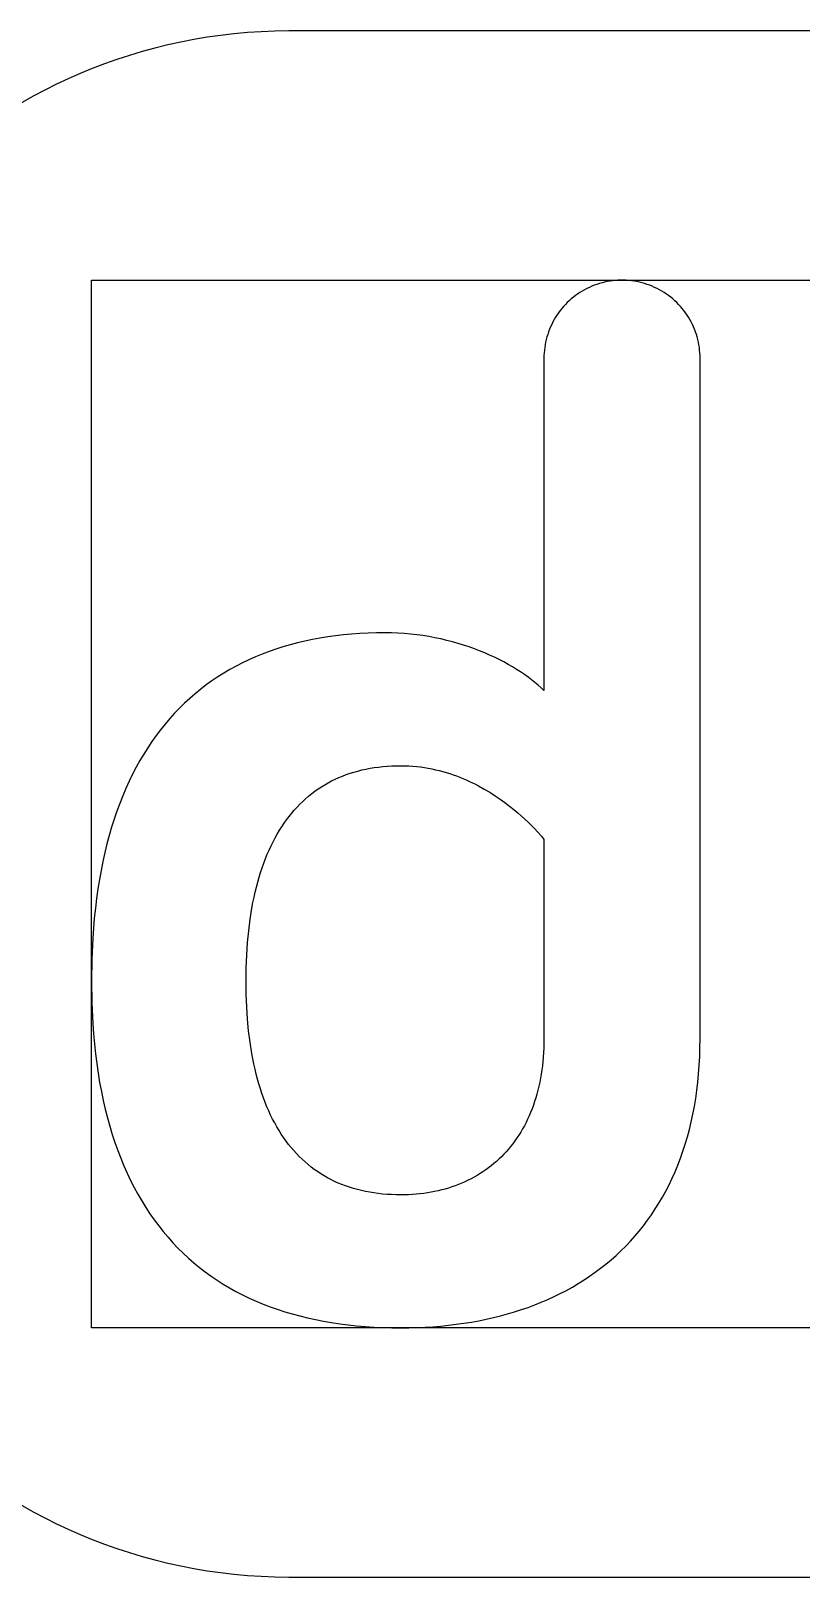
# Model space of a CAD drawing. Extents: x -770 to 754, y -86 to 233.
# Drawn here: x -555.66 to -551.33, y 0.45 to 9.13 of the extents above; entities that cross this region are included whole.
import ezdxf

# ---------------------------------------------------------------- set-up
doc = ezdxf.new("R2010")
doc.units = 0
doc.layers.add('2D_ACR_PLOT$ENGRAVING', color=1, linetype='CONTINUOUS')
doc.layers.add('2D_ACR_PLOT$NOPRINT', color=200, linetype='CONTINUOUS')

msp = doc.modelspace()

# ---------------------------------------------------------------- linework, layer by layer
at = {"layer": '2D_ACR_PLOT$ENGRAVING'}
for p, q in [((-525.337, 9.1302), (-554.2092, 9.1302)), ((-552.3766, 7.7287), (-552.3916, 7.7272)), ((-552.3615, 7.7298), (-552.3766, 7.7287)), ((-552.3464, 7.7303), (-552.3615, 7.7298)), ((-552.3313, 7.7303), (-552.3464, 7.7303)), ((-552.3161, 7.7298), (-552.3313, 7.7303)), ((-552.3011, 7.7287), (-552.3161, 7.7298)), ((-552.286, 7.7272), (-552.3011, 7.7287)), ((-552.6, 7.644), (-552.612, 7.6348)), ((-552.5877, 7.6528), (-552.6, 7.644)), ((-552.5752, 7.6612), (-552.5877, 7.6528)), ((-552.5623, 7.6691), (-552.5752, 7.6612)), ((-552.5491, 7.6766), (-552.5623, 7.6691)), ((-552.5357, 7.6836), (-552.5491, 7.6766)), ((-552.5221, 7.6902), (-552.5357, 7.6836)), ((-552.5083, 7.6963), (-552.5221, 7.6902)), ((-552.4942, 7.7019), (-552.5083, 7.6963)), ((-552.48, 7.707), (-552.4942, 7.7019)), ((-552.4656, 7.7116), (-552.48, 7.707)), ((-552.451, 7.7157), (-552.4656, 7.7116)), ((-552.4363, 7.7194), (-552.451, 7.7157)), ((-552.4215, 7.7225), (-552.4363, 7.7194)), ((-552.4066, 7.7251), (-552.4215, 7.7225)), ((-552.3916, 7.7272), (-552.4066, 7.7251)), ((-552.271, 7.7251), (-552.286, 7.7272)), ((-552.2561, 7.7225), (-552.271, 7.7251)), ((-552.2413, 7.7194), (-552.2561, 7.7225)), ((-552.2266, 7.7157), (-552.2413, 7.7194)), ((-552.2121, 7.7116), (-552.2266, 7.7157)), ((-552.1977, 7.707), (-552.2121, 7.7116)), ((-552.1834, 7.7019), (-552.1977, 7.707)), ((-552.1694, 7.6963), (-552.1834, 7.7019)), ((-552.1556, 7.6902), (-552.1694, 7.6963)), ((-552.1419, 7.6836), (-552.1556, 7.6902)), ((-552.1285, 7.6766), (-552.1419, 7.6836)), ((-552.1154, 7.6691), (-552.1285, 7.6766)), ((-552.1025, 7.6612), (-552.1154, 7.6691)), ((-552.0899, 7.6528), (-552.1025, 7.6612)), ((-552.0776, 7.644), (-552.0899, 7.6528)), ((-552.0656, 7.6348), (-552.0776, 7.644)), ((-552.6861, 7.5594), (-552.6951, 7.5473)), ((-552.6767, 7.5712), (-552.6861, 7.5594)), ((-552.6668, 7.5827), (-552.6767, 7.5712)), ((-552.6566, 7.5939), (-552.6668, 7.5827)), ((-552.646, 7.6047), (-552.6566, 7.5939)), ((-552.635, 7.6151), (-552.646, 7.6047)), ((-552.6237, 7.6251), (-552.635, 7.6151)), ((-552.612, 7.6348), (-552.6237, 7.6251)), ((-552.054, 7.6251), (-552.0656, 7.6348)), ((-552.0426, 7.6151), (-552.054, 7.6251)), ((-552.0317, 7.6047), (-552.0426, 7.6151)), ((-552.0211, 7.5939), (-552.0317, 7.6047)), ((-552.0108, 7.5827), (-552.0211, 7.5939)), ((-552.001, 7.5712), (-552.0108, 7.5827)), ((-551.9916, 7.5594), (-552.001, 7.5712)), ((-551.9826, 7.5473), (-551.9916, 7.5594)), ((-552.7399, 7.4686), (-552.7458, 7.4546)), ((-552.7336, 7.4823), (-552.7399, 7.4686)), ((-552.7268, 7.4958), (-552.7336, 7.4823)), ((-552.7196, 7.5091), (-552.7268, 7.4958)), ((-552.7119, 7.5221), (-552.7196, 7.5091)), ((-552.7037, 7.5348), (-552.7119, 7.5221)), ((-552.6951, 7.5473), (-552.7037, 7.5348)), ((-551.974, 7.5348), (-551.9826, 7.5473)), ((-551.9658, 7.5221), (-551.974, 7.5348)), ((-551.9581, 7.5091), (-551.9658, 7.5221)), ((-551.9508, 7.4958), (-551.9581, 7.5091)), ((-551.944, 7.4823), (-551.9508, 7.4958)), ((-551.9377, 7.4686), (-551.944, 7.4823)), ((-551.9319, 7.4546), (-551.9377, 7.4686)), ((-552.7676, 7.3823), (-552.7705, 7.3674)), ((-552.7643, 7.397), (-552.7676, 7.3823)), ((-552.7604, 7.4117), (-552.7643, 7.397)), ((-552.756, 7.4261), (-552.7604, 7.4117)), ((-552.7512, 7.4405), (-552.756, 7.4261)), ((-552.7458, 7.4546), (-552.7512, 7.4405)), ((-551.9265, 7.4405), (-551.9319, 7.4546)), ((-551.9216, 7.4261), (-551.9265, 7.4405)), ((-551.9173, 7.4117), (-551.9216, 7.4261)), ((-551.9134, 7.397), (-551.9173, 7.4117)), ((-551.91, 7.3823), (-551.9134, 7.397)), ((-551.9072, 7.3674), (-551.91, 7.3823)), ((-552.7768, 7.3073), (-552.777, 7.2922)), ((-552.776, 7.3224), (-552.7768, 7.3073)), ((-552.7747, 7.3375), (-552.776, 7.3224)), ((-552.7728, 7.3525), (-552.7747, 7.3375)), ((-552.7705, 7.3674), (-552.7728, 7.3525)), ((-551.9048, 7.3525), (-551.9072, 7.3674)), ((-551.903, 7.3375), (-551.9048, 7.3525)), ((-551.9017, 7.3224), (-551.903, 7.3375)), ((-551.9009, 7.3073), (-551.9017, 7.3224)), ((-551.9006, 7.2922), (-551.9009, 7.3073)), ((-552.777, 7.2922), (-552.777, 5.4258)), ((-551.9006, 3.4701), (-551.9006, 7.2922)), ((-553.9466, 5.7337), (-553.9906, 5.7277)), ((-553.9019, 5.7388), (-553.9466, 5.7337)), ((-553.8567, 5.743), (-553.9019, 5.7388)), ((-553.8108, 5.7463), (-553.8567, 5.743)), ((-553.7644, 5.7486), (-553.8108, 5.7463)), ((-553.7173, 5.75), (-553.7644, 5.7486)), ((-553.6697, 5.7504), (-553.7173, 5.75)), ((-553.6333, 5.75), (-553.6697, 5.7504)), ((-553.5973, 5.7486), (-553.6333, 5.75)), ((-553.5615, 5.7463), (-553.5973, 5.7486)), ((-553.5262, 5.7432), (-553.5615, 5.7463)), ((-553.4912, 5.7392), (-553.5262, 5.7432)), ((-553.4566, 5.7344), (-553.4912, 5.7392)), ((-553.4224, 5.7288), (-553.4566, 5.7344)), ((-554.3201, 5.6454), (-554.3584, 5.6309)), ((-554.2812, 5.659), (-554.3201, 5.6454)), ((-554.2416, 5.6716), (-554.2812, 5.659)), ((-554.2013, 5.6833), (-554.2416, 5.6716)), ((-554.1605, 5.6941), (-554.2013, 5.6833)), ((-554.1189, 5.7039), (-554.1605, 5.6941)), ((-554.0768, 5.7127), (-554.1189, 5.7039)), ((-554.034, 5.7207), (-554.0768, 5.7127)), ((-553.9906, 5.7277), (-554.034, 5.7207)), ((-553.3887, 5.7226), (-553.4224, 5.7288)), ((-553.3555, 5.7155), (-553.3887, 5.7226)), ((-553.3228, 5.7079), (-553.3555, 5.7155)), ((-553.2905, 5.6995), (-553.3228, 5.7079)), ((-553.2589, 5.6905), (-553.2905, 5.6995)), ((-553.2278, 5.681), (-553.2589, 5.6905)), ((-553.1973, 5.6708), (-553.2278, 5.681)), ((-553.1674, 5.6602), (-553.1973, 5.6708)), ((-553.1382, 5.649), (-553.1674, 5.6602)), ((-553.1096, 5.6374), (-553.1382, 5.649)), ((-554.5048, 5.5633), (-554.5397, 5.544)), ((-554.4692, 5.5816), (-554.5048, 5.5633)), ((-554.4329, 5.599), (-554.4692, 5.5816)), ((-554.396, 5.6154), (-554.4329, 5.599)), ((-554.3584, 5.6309), (-554.396, 5.6154)), ((-553.0817, 5.6253), (-553.1096, 5.6374)), ((-553.0545, 5.6128), (-553.0817, 5.6253)), ((-553.0281, 5.5999), (-553.0545, 5.6128)), ((-553.0024, 5.5866), (-553.0281, 5.5999)), ((-552.9775, 5.573), (-553.0024, 5.5866)), ((-552.9534, 5.5592), (-552.9775, 5.573)), ((-552.9302, 5.545), (-552.9534, 5.5592)), ((-554.6402, 5.4804), (-554.6723, 5.4573)), ((-554.6074, 5.5026), (-554.6402, 5.4804)), ((-554.5739, 5.5238), (-554.6074, 5.5026)), ((-554.5397, 5.544), (-554.5739, 5.5238)), ((-552.9078, 5.5307), (-552.9302, 5.545)), ((-552.8863, 5.5161), (-552.9078, 5.5307)), ((-552.8657, 5.5013), (-552.8863, 5.5161)), ((-552.846, 5.4864), (-552.8657, 5.5013)), ((-552.8273, 5.4714), (-552.846, 5.4864)), ((-552.8095, 5.4562), (-552.8273, 5.4714)), ((-554.7343, 5.4082), (-554.7642, 5.3822)), ((-554.7036, 5.4333), (-554.7343, 5.4082)), ((-554.6723, 5.4573), (-554.7036, 5.4333)), ((-552.7928, 5.4411), (-552.8095, 5.4562)), ((-552.777, 5.4258), (-552.7928, 5.4411)), ((-554.8497, 5.2985), (-554.8767, 5.2686)), ((-554.8219, 5.3274), (-554.8497, 5.2985)), ((-554.7935, 5.3553), (-554.8219, 5.3274)), ((-554.7642, 5.3822), (-554.7935, 5.3553)), ((-554.9029, 5.2378), (-554.9284, 5.206)), ((-554.8767, 5.2686), (-554.9029, 5.2378)), ((-554.9771, 5.1395), (-555.0003, 5.1048)), ((-554.9532, 5.1733), (-554.9771, 5.1395)), ((-554.9284, 5.206), (-554.9532, 5.1733)), ((-555.0228, 5.0691), (-555.0444, 5.0325)), ((-555.0003, 5.1048), (-555.0228, 5.0691)), ((-555.0854, 4.9562), (-555.1046, 4.9166)), ((-555.0653, 4.9948), (-555.0854, 4.9562)), ((-555.0444, 5.0325), (-555.0653, 4.9948)), ((-553.9079, 4.9457), (-553.8869, 4.9537)), ((-553.8869, 4.9537), (-553.8655, 4.9611)), ((-553.8655, 4.9611), (-553.8437, 4.9679)), ((-553.8437, 4.9679), (-553.8215, 4.9741)), ((-553.8215, 4.9741), (-553.799, 4.9798)), ((-553.799, 4.9798), (-553.7762, 4.9848)), ((-553.7762, 4.9848), (-553.753, 4.9893)), ((-553.753, 4.9893), (-553.7294, 4.9931)), ((-553.7294, 4.9931), (-553.7054, 4.9964)), ((-553.7054, 4.9964), (-553.6811, 4.999)), ((-553.6811, 4.999), (-553.6565, 5.0011)), ((-553.6565, 5.0011), (-553.6315, 5.0026)), ((-553.6315, 5.0026), (-553.6061, 5.0035)), ((-553.6061, 5.0035), (-553.5805, 5.0038)), ((-553.5805, 5.0038), (-553.5578, 5.0035)), ((-553.5578, 5.0035), (-553.5353, 5.0026)), ((-553.5353, 5.0026), (-553.5131, 5.0012)), ((-553.5131, 5.0012), (-553.4912, 4.9992)), ((-553.4912, 4.9992), (-553.4695, 4.9966)), ((-553.4695, 4.9966), (-553.4481, 4.9936)), ((-553.4481, 4.9936), (-553.427, 4.99)), ((-553.427, 4.99), (-553.4061, 4.986)), ((-553.4061, 4.986), (-553.3856, 4.9815)), ((-553.3856, 4.9815), (-553.3653, 4.9766)), ((-553.3653, 4.9766), (-553.3452, 4.9713)), ((-553.3452, 4.9713), (-553.3255, 4.9656)), ((-553.3255, 4.9656), (-553.3061, 4.9595)), ((-553.3061, 4.9595), (-553.2869, 4.9531)), ((-553.2869, 4.9531), (-553.2681, 4.9463)), ((-555.1231, 4.876), (-555.1408, 4.8345)), ((-555.1046, 4.9166), (-555.1231, 4.876)), ((-554.0627, 4.8603), (-554.0447, 4.8731)), ((-554.0447, 4.8731), (-554.0263, 4.8852)), ((-554.0263, 4.8852), (-554.0075, 4.8968)), ((-554.0075, 4.8968), (-553.9884, 4.9077)), ((-553.9884, 4.9077), (-553.9688, 4.9181)), ((-553.9688, 4.9181), (-553.9489, 4.9279)), ((-553.9489, 4.9279), (-553.9286, 4.9371)), ((-553.9286, 4.9371), (-553.9079, 4.9457)), ((-553.2681, 4.9463), (-553.2495, 4.9391)), ((-553.2495, 4.9391), (-553.2313, 4.9317)), ((-553.2313, 4.9317), (-553.2133, 4.924)), ((-553.2133, 4.924), (-553.1957, 4.916)), ((-553.1957, 4.916), (-553.1784, 4.9078)), ((-553.1784, 4.9078), (-553.1614, 4.8994)), ((-553.1614, 4.8994), (-553.1447, 4.8907)), ((-553.1447, 4.8907), (-553.1123, 4.8729)), ((-553.1123, 4.8729), (-553.0812, 4.8544)), ((-555.1576, 4.7919), (-555.1737, 4.7484)), ((-555.1408, 4.8345), (-555.1576, 4.7919)), ((-554.1627, 4.7715), (-554.147, 4.7878)), ((-554.147, 4.7878), (-554.131, 4.8035)), ((-554.131, 4.8035), (-554.1145, 4.8186)), ((-554.1145, 4.8186), (-554.0976, 4.8331)), ((-554.0976, 4.8331), (-554.0804, 4.847)), ((-554.0804, 4.847), (-554.0627, 4.8603)), ((-553.0812, 4.8544), (-553.0515, 4.8355)), ((-553.0515, 4.8355), (-553.0231, 4.8163)), ((-553.0231, 4.8163), (-552.9961, 4.7969)), ((-552.9961, 4.7969), (-552.9706, 4.7775)), ((-552.9706, 4.7775), (-552.9465, 4.7583)), ((-555.1889, 4.7039), (-555.2033, 4.6584)), ((-555.1737, 4.7484), (-555.1889, 4.7039)), ((-554.2351, 4.6813), (-554.2214, 4.7006)), ((-554.2214, 4.7006), (-554.2074, 4.7192)), ((-554.2074, 4.7192), (-554.1929, 4.7372)), ((-554.1929, 4.7372), (-554.178, 4.7547)), ((-554.178, 4.7547), (-554.1627, 4.7715)), ((-552.9465, 4.7583), (-552.9239, 4.7394)), ((-552.9239, 4.7394), (-552.9028, 4.7209)), ((-552.9028, 4.7209), (-552.8833, 4.7031)), ((-552.8833, 4.7031), (-552.8653, 4.686)), ((-555.2169, 4.6119), (-555.2296, 4.5644)), ((-555.2033, 4.6584), (-555.2169, 4.6119)), ((-554.2858, 4.5986), (-554.2737, 4.6202)), ((-554.2737, 4.6202), (-554.2613, 4.6412)), ((-554.2613, 4.6412), (-554.2484, 4.6615)), ((-554.2484, 4.6615), (-554.2351, 4.6813)), ((-552.8653, 4.686), (-552.8489, 4.6698)), ((-552.8489, 4.6698), (-552.8341, 4.6546)), ((-552.8341, 4.6546), (-552.8094, 4.6282)), ((-552.8094, 4.6282), (-552.7916, 4.6078)), ((-552.7916, 4.6078), (-552.7807, 4.5946)), ((-555.2415, 4.5159), (-555.2525, 4.4664)), ((-555.2296, 4.5644), (-555.2415, 4.5159)), ((-554.3298, 4.5065), (-554.3194, 4.5304)), ((-554.3194, 4.5304), (-554.3086, 4.5537)), ((-554.3086, 4.5537), (-554.2974, 4.5764)), ((-554.2974, 4.5764), (-554.2858, 4.5986)), ((-552.7807, 4.5946), (-552.777, 4.59)), ((-552.777, 4.59), (-552.777, 3.4701)), ((-555.2525, 4.4664), (-555.2627, 4.416)), ((-554.3671, 4.4049), (-554.3584, 4.4312)), ((-554.3584, 4.4312), (-554.3493, 4.4569)), ((-554.3493, 4.4569), (-554.3397, 4.482)), ((-554.3397, 4.482), (-554.3298, 4.5065)), ((-555.272, 4.3645), (-555.2805, 4.312)), ((-555.2627, 4.416), (-555.272, 4.3645)), ((-554.3906, 4.3226), (-554.3832, 4.3506)), ((-554.3832, 4.3506), (-554.3753, 4.3781)), ((-554.3753, 4.3781), (-554.3671, 4.4049)), ((-555.2881, 4.2586), (-555.2948, 4.2041)), ((-555.2805, 4.312), (-555.2881, 4.2586)), ((-554.4101, 4.235), (-554.404, 4.2648)), ((-554.404, 4.2648), (-554.3975, 4.294)), ((-554.3975, 4.294), (-554.3906, 4.3226)), ((-555.2948, 4.2041), (-555.3006, 4.1486)), ((-554.4257, 4.1422), (-554.4158, 4.2047)), ((-554.4158, 4.2047), (-554.4101, 4.235)), ((-555.3006, 4.1486), (-555.3096, 4.0347)), ((-554.4339, 4.0774), (-554.4257, 4.1422)), ((-555.3096, 4.0347), (-555.3151, 3.9167)), ((-554.4449, 3.9407), (-554.4403, 4.0102)), ((-554.4403, 4.0102), (-554.4339, 4.0774)), ((-555.3151, 3.9167), (-555.3169, 3.7948)), ((-554.4477, 3.8689), (-554.4449, 3.9407)), ((-554.4486, 3.7948), (-554.4477, 3.8689)), ((-555.3169, 3.7948), (-555.315, 3.6728)), ((-554.4477, 3.7213), (-554.4486, 3.7948)), ((-555.315, 3.6728), (-555.3094, 3.5549)), ((-554.445, 3.6502), (-554.4477, 3.7213)), ((-554.4405, 3.5814), (-554.445, 3.6502)), ((-554.4343, 3.5148), (-554.4405, 3.5814)), ((-555.3094, 3.5549), (-555.3053, 3.4975)), ((-555.3053, 3.4975), (-555.3002, 3.4411)), ((-554.4262, 3.4506), (-554.4343, 3.5148)), ((-555.3002, 3.4411), (-555.2942, 3.3857)), ((-554.4165, 3.3886), (-554.4262, 3.4506)), ((-554.4109, 3.3585), (-554.4165, 3.3886)), ((-552.7792, 3.393), (-552.7809, 3.368)), ((-552.778, 3.4184), (-552.7792, 3.393)), ((-552.7773, 3.4441), (-552.778, 3.4184)), ((-552.777, 3.4701), (-552.7773, 3.4441)), ((-551.9027, 3.3705), (-551.9012, 3.42)), ((-551.9012, 3.42), (-551.9006, 3.4701)), ((-555.2942, 3.3857), (-555.2872, 3.3313)), ((-555.2872, 3.3313), (-555.2794, 3.278)), ((-554.4049, 3.329), (-554.4109, 3.3585)), ((-554.3985, 3.3), (-554.4049, 3.329)), ((-554.3917, 3.2716), (-554.3985, 3.3)), ((-552.7856, 3.3192), (-552.7887, 3.2953)), ((-552.783, 3.3434), (-552.7856, 3.3192)), ((-552.7809, 3.368), (-552.783, 3.3434)), ((-551.9087, 3.2741), (-551.9052, 3.3219)), ((-551.9052, 3.3219), (-551.9027, 3.3705)), ((-555.2794, 3.278), (-555.2707, 3.2256)), ((-555.2707, 3.2256), (-555.2611, 3.1742)), ((-554.3844, 3.2438), (-554.3917, 3.2716)), ((-554.3767, 3.2166), (-554.3844, 3.2438)), ((-554.3686, 3.1899), (-554.3767, 3.2166)), ((-552.8006, 3.2258), (-552.8055, 3.2034)), ((-552.7962, 3.2486), (-552.8006, 3.2258)), ((-552.7922, 3.2718), (-552.7962, 3.2486)), ((-552.7887, 3.2953), (-552.7922, 3.2718)), ((-551.9187, 3.1808), (-551.9132, 3.227)), ((-551.9132, 3.227), (-551.9087, 3.2741)), ((-555.2611, 3.1742), (-555.2505, 3.1239)), ((-554.36, 3.1638), (-554.3686, 3.1899)), ((-554.351, 3.1383), (-554.36, 3.1638)), ((-554.3416, 3.1134), (-554.351, 3.1383)), ((-552.8227, 3.1384), (-552.8293, 3.1175)), ((-552.8166, 3.1597), (-552.8227, 3.1384)), ((-552.8108, 3.1814), (-552.8166, 3.1597)), ((-552.8055, 3.2034), (-552.8108, 3.1814)), ((-551.9326, 3.0906), (-551.9252, 3.1353)), ((-551.9252, 3.1353), (-551.9187, 3.1808)), ((-555.2505, 3.1239), (-555.2391, 3.0745)), ((-555.2391, 3.0745), (-555.2268, 3.0262)), ((-554.3318, 3.0891), (-554.3416, 3.1134)), ((-554.3215, 3.0653), (-554.3318, 3.0891)), ((-554.3109, 3.0421), (-554.3215, 3.0653)), ((-554.2998, 3.0195), (-554.3109, 3.0421)), ((-552.8516, 3.0571), (-552.8599, 3.0378)), ((-552.8438, 3.0769), (-552.8516, 3.0571)), ((-552.8364, 3.097), (-552.8438, 3.0769)), ((-552.8293, 3.1175), (-552.8364, 3.097)), ((-551.9502, 3.0035), (-551.9409, 3.0467)), ((-551.9409, 3.0467), (-551.9326, 3.0906)), ((-555.2268, 3.0262), (-555.2137, 2.9788)), ((-555.2137, 2.9788), (-555.1996, 2.9325)), ((-554.2883, 2.9975), (-554.2998, 3.0195)), ((-554.2763, 2.976), (-554.2883, 2.9975)), ((-554.264, 2.9552), (-554.2763, 2.976)), ((-554.2512, 2.9349), (-554.264, 2.9552)), ((-552.8969, 2.9642), (-552.9071, 2.9468)), ((-552.887, 2.982), (-552.8969, 2.9642)), ((-552.8776, 3.0002), (-552.887, 2.982)), ((-552.8685, 3.0188), (-552.8776, 3.0002)), ((-552.8599, 3.0378), (-552.8685, 3.0188)), ((-551.9715, 2.9196), (-551.9604, 2.9612)), ((-551.9604, 2.9612), (-551.9502, 3.0035)), ((-555.1996, 2.9325), (-555.1847, 2.8871)), ((-555.1847, 2.8871), (-555.169, 2.8427)), ((-554.2381, 2.9152), (-554.2512, 2.9349)), ((-554.2245, 2.8961), (-554.2381, 2.9152)), ((-554.2105, 2.8775), (-554.2245, 2.8961)), ((-554.1961, 2.8596), (-554.2105, 2.8775)), ((-552.9638, 2.8658), (-552.9763, 2.8508)), ((-552.9517, 2.8812), (-552.9638, 2.8658)), ((-552.94, 2.897), (-552.9517, 2.8812)), ((-552.9287, 2.9132), (-552.94, 2.897)), ((-552.9177, 2.9298), (-552.9287, 2.9132)), ((-552.9071, 2.9468), (-552.9177, 2.9298)), ((-551.9965, 2.8389), (-551.9836, 2.8789)), ((-551.9836, 2.8789), (-551.9715, 2.9196)), ((-555.169, 2.8427), (-555.1523, 2.7994)), ((-555.1523, 2.7994), (-555.1348, 2.757)), ((-554.1813, 2.8422), (-554.1961, 2.8596)), ((-554.1661, 2.8254), (-554.1813, 2.8422)), ((-554.1504, 2.8092), (-554.1661, 2.8254)), ((-554.1344, 2.7936), (-554.1504, 2.8092)), ((-554.118, 2.7785), (-554.1344, 2.7936)), ((-554.1012, 2.7641), (-554.118, 2.7785)), ((-553.0437, 2.7819), (-553.0582, 2.7694)), ((-553.0295, 2.7949), (-553.0437, 2.7819)), ((-553.0157, 2.8082), (-553.0295, 2.7949)), ((-553.0022, 2.822), (-553.0157, 2.8082)), ((-552.9891, 2.8362), (-553.0022, 2.822)), ((-552.9763, 2.8508), (-552.9891, 2.8362)), ((-552.025, 2.7613), (-552.0103, 2.7997)), ((-552.0103, 2.7997), (-551.9965, 2.8389)), ((-555.1348, 2.757), (-555.1165, 2.7156)), ((-555.1165, 2.7156), (-555.0973, 2.6752)), ((-554.0839, 2.7502), (-554.1012, 2.7641)), ((-554.0663, 2.737), (-554.0839, 2.7502)), ((-554.0483, 2.7243), (-554.0663, 2.737)), ((-554.0299, 2.7122), (-554.0483, 2.7243)), ((-554.0111, 2.7006), (-554.0299, 2.7122)), ((-553.9919, 2.6897), (-554.0111, 2.7006)), ((-553.1685, 2.6934), (-553.1855, 2.6843)), ((-553.1518, 2.703), (-553.1685, 2.6934)), ((-553.1354, 2.713), (-553.1518, 2.703)), ((-553.1194, 2.7235), (-553.1354, 2.713)), ((-553.1036, 2.7343), (-553.1194, 2.7235)), ((-553.0881, 2.7456), (-553.1036, 2.7343)), ((-553.073, 2.7573), (-553.0881, 2.7456)), ((-553.0582, 2.7694), (-553.073, 2.7573)), ((-552.0571, 2.6868), (-552.0406, 2.7237)), ((-552.0406, 2.7237), (-552.025, 2.7613)), ((-555.0973, 2.6752), (-555.0772, 2.6358)), ((-555.0772, 2.6358), (-555.0563, 2.5973)), ((-553.9723, 2.6794), (-553.9919, 2.6897)), ((-553.9523, 2.6696), (-553.9723, 2.6794)), ((-553.9319, 2.6604), (-553.9523, 2.6696)), ((-553.9111, 2.6519), (-553.9319, 2.6604)), ((-553.89, 2.6439), (-553.9111, 2.6519)), ((-553.8685, 2.6365), (-553.89, 2.6439)), ((-553.8465, 2.6297), (-553.8685, 2.6365)), ((-553.8242, 2.6234), (-553.8465, 2.6297)), ((-553.8016, 2.6178), (-553.8242, 2.6234)), ((-553.7785, 2.6128), (-553.8016, 2.6178)), ((-553.7551, 2.6083), (-553.7785, 2.6128)), ((-553.7312, 2.6045), (-553.7551, 2.6083)), ((-553.4312, 2.605), (-553.4519, 2.6021)), ((-553.4108, 2.6085), (-553.4312, 2.605)), ((-553.3906, 2.6124), (-553.4108, 2.6085)), ((-553.3706, 2.6167), (-553.3906, 2.6124)), ((-553.3509, 2.6215), (-553.3706, 2.6167)), ((-553.3315, 2.6267), (-553.3509, 2.6215)), ((-553.3123, 2.6323), (-553.3315, 2.6267)), ((-553.2934, 2.6384), (-553.3123, 2.6323)), ((-553.2747, 2.645), (-553.2934, 2.6384)), ((-553.2563, 2.652), (-553.2747, 2.645)), ((-553.2382, 2.6594), (-553.2563, 2.652)), ((-553.2203, 2.6673), (-553.2382, 2.6594)), ((-553.2028, 2.6756), (-553.2203, 2.6673)), ((-553.1855, 2.6843), (-553.2028, 2.6756)), ((-552.1114, 2.5811), (-552.0925, 2.6155)), ((-552.0925, 2.6155), (-552.0743, 2.6508)), ((-552.0743, 2.6508), (-552.0571, 2.6868)), ((-555.0563, 2.5973), (-555.0346, 2.5599)), ((-555.0346, 2.5599), (-555.0121, 2.5234)), ((-555.0121, 2.5234), (-554.9887, 2.4879)), ((-553.707, 2.6012), (-553.7312, 2.6045)), ((-553.6825, 2.5985), (-553.707, 2.6012)), ((-553.6575, 2.5964), (-553.6825, 2.5985)), ((-553.6322, 2.595), (-553.6575, 2.5964)), ((-553.6065, 2.5941), (-553.6322, 2.595)), ((-553.5805, 2.5938), (-553.6065, 2.5941)), ((-553.5585, 2.594), (-553.5805, 2.5938)), ((-553.5367, 2.5947), (-553.5585, 2.594)), ((-553.5152, 2.5959), (-553.5367, 2.5947)), ((-553.4939, 2.5975), (-553.5152, 2.5959)), ((-553.4727, 2.5995), (-553.4939, 2.5975)), ((-553.4519, 2.6021), (-553.4727, 2.5995)), ((-552.1518, 2.5145), (-552.1312, 2.5474)), ((-552.1312, 2.5474), (-552.1114, 2.5811)), ((-554.9887, 2.4879), (-554.9645, 2.4534)), ((-554.9645, 2.4534), (-554.9394, 2.4198)), ((-552.2184, 2.4206), (-552.1955, 2.4511)), ((-552.1955, 2.4511), (-552.1733, 2.4824)), ((-552.1733, 2.4824), (-552.1518, 2.5145)), ((-554.9394, 2.4198), (-554.9136, 2.3873)), ((-554.9136, 2.3873), (-554.8869, 2.3557)), ((-554.8869, 2.3557), (-554.8595, 2.325)), ((-552.292, 2.3337), (-552.2667, 2.3619)), ((-552.2667, 2.3619), (-552.2422, 2.3908)), ((-552.2422, 2.3908), (-552.2184, 2.4206)), ((-554.8595, 2.325), (-554.8312, 2.2954)), ((-554.8312, 2.2954), (-554.8022, 2.2667)), ((-554.8022, 2.2667), (-554.7723, 2.2389)), ((-552.3723, 2.254), (-552.3448, 2.2798)), ((-552.3448, 2.2798), (-552.3181, 2.3064)), ((-552.3181, 2.3064), (-552.292, 2.3337)), ((-554.7723, 2.2389), (-554.7417, 2.2122)), ((-554.7417, 2.2122), (-554.7102, 2.1864)), ((-554.7102, 2.1864), (-554.678, 2.1615)), ((-552.4895, 2.1588), (-552.4591, 2.1814)), ((-552.4591, 2.1814), (-552.4295, 2.2048)), ((-552.4295, 2.2048), (-552.4006, 2.229)), ((-552.4006, 2.229), (-552.3723, 2.254)), ((-554.678, 2.1615), (-554.645, 2.1377)), ((-554.645, 2.1377), (-554.6113, 2.1147)), ((-554.6113, 2.1147), (-554.5768, 2.0928)), ((-554.5768, 2.0928), (-554.5415, 2.0717)), ((-552.6175, 2.0762), (-552.5845, 2.0957)), ((-552.5845, 2.0957), (-552.5521, 2.1159)), ((-552.5521, 2.1159), (-552.5205, 2.137)), ((-552.5205, 2.137), (-552.4895, 2.1588)), ((-554.5415, 2.0717), (-554.5054, 2.0517)), ((-554.5054, 2.0517), (-554.4686, 2.0326)), ((-554.4686, 2.0326), (-554.4311, 2.0144)), ((-554.4311, 2.0144), (-554.3928, 1.9972)), ((-554.3928, 1.9972), (-554.3537, 1.9809)), ((-552.7919, 1.9908), (-552.7558, 2.0063)), ((-552.7558, 2.0063), (-552.7203, 2.0226)), ((-552.7203, 2.0226), (-552.6854, 2.0397)), ((-552.6854, 2.0397), (-552.6511, 2.0575)), ((-552.6511, 2.0575), (-552.6175, 2.0762)), ((-554.3537, 1.9809), (-554.3139, 1.9656)), ((-554.3139, 1.9656), (-554.2734, 1.9512)), ((-554.2734, 1.9512), (-554.2322, 1.9377)), ((-554.2322, 1.9377), (-554.1902, 1.9252)), ((-554.1902, 1.9252), (-554.1475, 1.9137)), ((-554.1475, 1.9137), (-554.1041, 1.903)), ((-553.0608, 1.9046), (-553.0207, 1.9145)), ((-553.0207, 1.9145), (-552.9812, 1.9252)), ((-552.9812, 1.9252), (-552.9422, 1.9368)), ((-552.9422, 1.9368), (-552.9038, 1.9491)), ((-552.9038, 1.9491), (-552.8659, 1.9622)), ((-552.8659, 1.9622), (-552.8286, 1.9761)), ((-552.8286, 1.9761), (-552.7919, 1.9908)), ((-554.1041, 1.903), (-554.06, 1.8933)), ((-554.06, 1.8933), (-554.0151, 1.8845)), ((-554.0151, 1.8845), (-553.9696, 1.8767)), ((-553.9696, 1.8767), (-553.9234, 1.8698)), ((-553.9234, 1.8698), (-553.8764, 1.8638)), ((-553.8764, 1.8638), (-553.8288, 1.8588)), ((-553.8288, 1.8588), (-553.7805, 1.8546)), ((-553.7805, 1.8546), (-553.7315, 1.8514)), ((-553.7315, 1.8514), (-553.6818, 1.8491)), ((-553.6818, 1.8491), (-553.6315, 1.8477)), ((-553.6315, 1.8477), (-553.5805, 1.8473)), ((-553.5805, 1.8473), (-553.5346, 1.8477)), ((-553.5346, 1.8477), (-553.4892, 1.8489)), ((-553.4892, 1.8489), (-553.4443, 1.8509)), ((-553.4443, 1.8509), (-553.3998, 1.8536)), ((-553.3998, 1.8536), (-553.3557, 1.8572)), ((-553.3557, 1.8572), (-553.3121, 1.8616)), ((-553.3121, 1.8616), (-553.269, 1.8668)), ((-553.269, 1.8668), (-553.2264, 1.8727)), ((-553.2264, 1.8727), (-553.1842, 1.8795)), ((-553.1842, 1.8795), (-553.1426, 1.8871)), ((-553.1426, 1.8871), (-553.1014, 1.8954)), ((-553.1014, 1.8954), (-553.0608, 1.9046)), ((-554.2092, 0.4474), (-525.337, 0.4474))]:
    msp.add_line(p, q, dxfattribs=at)
for centre, start, end in [((-554.2004, 6.1098), 90.16771, 179.83229), ((-554.2004, 3.4678), 180.16771, 269.83229)]:
    msp.add_arc(centre, 3.0205, start, end, dxfattribs=at)
at = {"layer": '2D_ACR_PLOT$NOPRINT'}
for p, q in [((-555.3169, 1.8473), (-555.3169, 7.7304)), ((-555.3169, 7.7304), (-524.2293, 7.7304)), ((-524.2293, 1.8473), (-555.3169, 1.8473))]:
    msp.add_line(p, q, dxfattribs=at)

doc.saveas('drawing.dxf')
